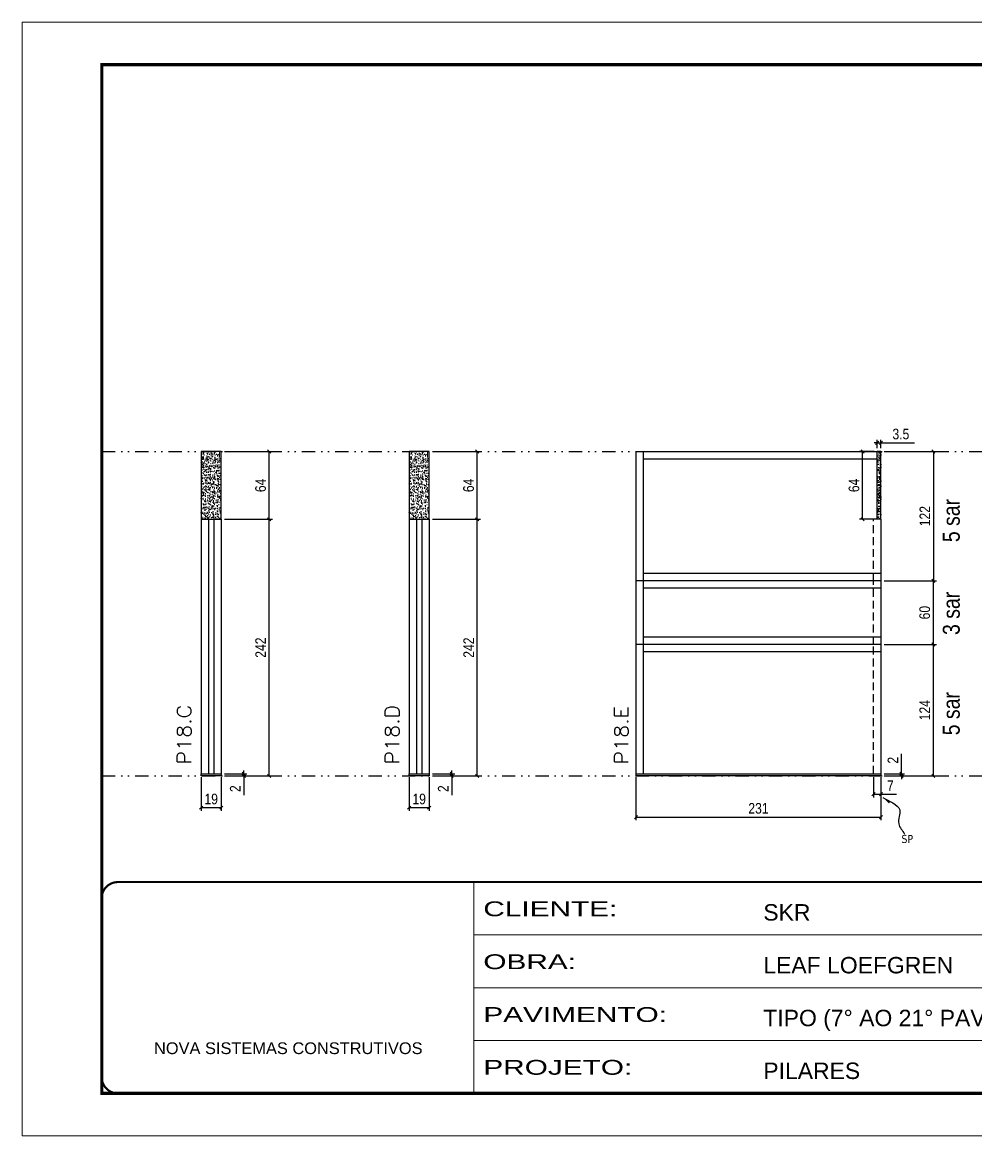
# Model space of a CAD drawing. Extents: x 14400 to 27878, y -21631 to 6985.
# Drawn here: x 14413 to 15312, y -3254 to -2204 of the extents above; entities that cross this region are included whole.
import ezdxf

# ---------------------------------------------------------------- set-up
doc = ezdxf.new("R2010")
doc.units = 0
for name, pattern in [('CONTINUO', [0]), ('DASHED', [0.75, 0.5, -0.25]), ('DIVIDE2', [0.625, 0.25, -0.125, 0, -0.125, 0, -0.125]), ('HIDDEN', [0.375, 0.25, -0.125])]:
    doc.linetypes.add(name, pattern=pattern)
for name, color, linetype in [('COTA', 241, 'Continuous'), ('NOMENCLATURA', 7, 'Continuous'), ('Nível', 160, 'Continuous'), ('Painéis', 200, 'Continuous'), ('SARR_2.2x7', 40, 'Continuous'), ('Sarrafo de Pressão', 42, 'HIDDEN'), ('texto', 7, 'Continuous')]:
    doc.layers.add(name, color=color, linetype=linetype)
for name, color, linetype, lineweight in [('Folhas', 255, 'Continuous', 9), ('SARRAFO DE PRESSAO', 251, 'DASHED', 9), ('Texto Seção', 7, 'Continuous', 15)]:
    doc.layers.add(name, color=color, linetype=linetype, lineweight=lineweight)
doc.styles.add('ARIAL', font='arial.ttf')
doc.styles.add('ARIAL_NARROW', font='ARIALN.TTF', dxfattribs={"height": 0.2})
doc.styles.add('COTA TECNICA', font='techl___.ttf', dxfattribs={"height": 10})
doc.styles.add('COTA TECNICA-50', font='techl___.ttf', dxfattribs={"height": 10})
doc.styles.add('REGUA-120', font='ROMANS.shx', dxfattribs={"height": 15})
doc.styles.get("Standard").update_dxf_attribs({"font": 'arial.ttf'})
doc.styles.add('Tecnologia', font='')
doc.styles.get('Tecnologia').set_extended_font_data('Forgotten Futurist')
doc.dimstyles.new('COTA PAINEL-50', dxfattribs={"dimtxt": 10, "dimasz": 3, "dimexe": 3, "dimexo": 3, "dimgap": 3, "dimtad": 1, "dimdec": 1, "dimzin": 12, "dimdsep": 46, "dimtxsty": 'COTA TECNICA-50', "dimblk1": 'OBLIQUE', "dimblk2": 'OBLIQUE', "dimsah": 1, "dimcen": 0.9, "dimclrd": 4, "dimclre": 4, "dimclrt": 240, "dimadec": 1, "dimazin": 3, "dimtfac": 1, "dimtdec": 1, "dimtmove": 0, "dimatfit": 3, "dimfxl": 1, "dimtolj": 1, "dimtzin": 12, "dimarcsym": 0})
doc.dimstyles.new('PAINEL', dxfattribs={"dimtxt": 10, "dimasz": 3, "dimexe": 3, "dimexo": 3, "dimgap": 3, "dimtad": 1, "dimdec": 1, "dimzin": 12, "dimdsep": 46, "dimtxsty": 'COTA TECNICA', "dimblk1": 'OBLIQUE', "dimblk2": 'OBLIQUE', "dimsah": 1, "dimcen": 0.9, "dimclrd": 4, "dimclre": 4, "dimclrt": 240, "dimadec": 1, "dimazin": 3, "dimtfac": 1, "dimtdec": 1, "dimtmove": 0, "dimatfit": 3, "dimfxl": 1, "dimtolj": 1, "dimtzin": 12, "dimarcsym": 0})
doc.dimstyles.get("Standard").update_dxf_attribs({"dimtxt": 0.18, "dimasz": 0.18, "dimexe": 0.18, "dimexo": 0.0625, "dimgap": 0.09, "dimtad": 0, "dimtih": 1, "dimtoh": 1, "dimdec": 4, "dimzin": 0, "dimdsep": 46, "dimtxsty": 'Standard', "dimcen": 0.09, "dimadec": 0, "dimazin": 0, "dimtfac": 1, "dimtdec": 4, "dimtofl": 0, "dimtmove": 0, "dimatfit": 3, "dimfxl": 1, "dimtolj": 1, "dimtzin": 0, "dimarcsym": 0})

# ---------------------------------------------------------------- blocks, each defined once
blk = doc.blocks.new('9999999999')
at = {"color": 30, "linetype": 'CONTINUO'}
for p, q in [((98564.6, 34230.2), (98564.6, 34429.4)), ((98564.6, 34379.6), (99584, 34379.6)), ((98564.6, 34329.8), (99488, 34329.8)), ((98564.6, 34280), (99488, 34280))]:
    blk.add_line(p, q, dxfattribs=at)
at = {"color": 30, "linetype": 'CONTINUO', "const_width": 2}
blk.add_lwpolyline([(99584, 34230.2), (99584, 34414.4, 0.414214), (99569, 34429.4), (98229, 34429.4, 0.414214), (98214, 34414.4), (98214, 34245.2, 0.414214), (98229, 34230.2), (99584, 34230.2)], format="xyb", dxfattribs=at)
at = {"layer": 'Folhas'}
blk.add_lwpolyline([(98139, 34190.2), (99624, 34190.2), (99624, 35240.2), (98139, 35240.2)], close=True, dxfattribs=at)
at = {"layer": 'Folhas', "color": 30, "const_width": 3}
blk.add_lwpolyline([(98214, 34230.2), (99584, 34230.2), (99584, 35200.2), (98214, 35200.2)], close=True, dxfattribs=at)
at = {"color": 7, "linetype": 'Continuous', "ltscale": 5, "style": 'ARIAL'}
for s, height, p in [('SKR', 15.48, (98837.7, 34393.1)), ('LEAF LOEFGREN', 15.483, (98837.7, 34343.3)), ('TIPO (7° AO 21° PAVIMENTO)', 15.483, (98837.7, 34293.5)), ('NOVA SISTEMAS CONSTRUTIVOS', 11.059, (98263.2, 34267.2)), ('PILARES', 15.48, (98837.7, 34243.7))]:
    blk.add_text(s, height=height, dxfattribs=at).set_placement(p)
at = {"layer": 'Folhas', "color": 7, "style": 'Tecnologia', "width": 1.5}
for s, p in [('CLIENTE:', (98573.7, 34397.2)), ('OBRA:', (98573.7, 34347.3)), ('PAVIMENTO:', (98573.7, 34297.5)), ('PROJETO:', (98573.7, 34247.7))]:
    blk.add_text(s, height=14, dxfattribs=at).set_placement(p)
blk = doc.blocks.new('_Oblique')
at = {"color": 0, "linetype": 'ByBlock', "lineweight": -2}
blk.add_line((-0.5, -0.5), (0.5, 0.5), dxfattribs=at)
blk = doc.blocks.new('*D1903')
at = {"layer": 'COTA', "color": 4, "lineweight": -2, "transparency": 16777216}
for p, q in [((14992.1, -2915.6), (14992.1, -2956.4)), ((15223.1, -2915.6), (15223.1, -2956.4)), ((14992.1, -2953.4), (15223.1, -2953.4))]:
    blk.add_line(p, q, dxfattribs=at)
at = {"layer": 'Defpoints', "color": 0, "transparency": 16777216}
for p in [(14992.1, -2912.6), (15223.1, -2912.6), (15223.1, -2953.4)]:
    blk.add_point(p, dxfattribs=at)
at = {"layer": 'COTA', "color": 4, "lineweight": -2, "transparency": 16777216, "xscale": 3, "yscale": 3, "zscale": 3, "rotation": 180}
blk.add_blockref('_Oblique', (14992.1, -2953.4), dxfattribs=at)
at = {"layer": 'COTA', "color": 4, "lineweight": -2, "transparency": 16777216, "xscale": 3, "yscale": 3, "zscale": 3}
blk.add_blockref('_Oblique', (15223.1, -2953.4), dxfattribs=at)
at = {"layer": 'COTA', "color": 240, "transparency": 16777216, "insert": (15107.6, -2945.2), "char_height": 10, "attachment_point": 5, "style": 'COTA TECNICA'}
blk.add_mtext('\\A1;231', dxfattribs=at)
blk = doc.blocks.new('*D1904')
at = {"layer": 'COTA', "color": 4, "lineweight": -2, "transparency": 16777216}
for p, q in [((15216.1, -2915.6), (15216.1, -2934.8)), ((15223.1, -2917.6), (15223.1, -2934.8)), ((15216.1, -2931.8), (15223.1, -2931.8)), ((15223.1, -2931.8), (15237.9, -2931.8))]:
    blk.add_line(p, q, dxfattribs=at)
at = {"layer": 'Defpoints', "color": 0, "transparency": 16777216}
for p in [(15216.1, -2912.6), (15223.1, -2914.6), (15223.1, -2931.8)]:
    blk.add_point(p, dxfattribs=at)
at = {"layer": 'COTA', "color": 4, "lineweight": -2, "transparency": 16777216, "xscale": 3, "yscale": 3, "zscale": 3, "rotation": 180}
blk.add_blockref('_Oblique', (15216.1, -2931.8), dxfattribs=at)
at = {"layer": 'COTA', "color": 4, "lineweight": -2, "transparency": 16777216, "xscale": 3, "yscale": 3, "zscale": 3}
blk.add_blockref('_Oblique', (15223.1, -2931.8), dxfattribs=at)
at = {"layer": 'COTA', "color": 240, "transparency": 16777216, "insert": (15232, -2923.8), "char_height": 10, "attachment_point": 5, "style": 'COTA TECNICA-50'}
blk.add_mtext('\\A1;7', dxfattribs=at)
blk = doc.blocks.new('*D1905')
at = {"layer": 'COTA', "color": 4, "lineweight": -2, "transparency": 16777216}
for p, q in [((15242.4, -2912.6), (15242.4, -2893.8)), ((15226.1, -2912.6), (15245.4, -2912.6)), ((15226.1, -2914.6), (15245.4, -2914.6)), ((15242.4, -2914.6), (15242.4, -2912.6)), ((15242.4, -2914.6), (15242.4, -2917.6))]:
    blk.add_line(p, q, dxfattribs=at)
at = {"layer": 'Defpoints', "color": 0, "transparency": 16777216}
for p in [(15223.1, -2912.6), (15223.1, -2914.6), (15242.4, -2914.6)]:
    blk.add_point(p, dxfattribs=at)
at = {"layer": 'COTA', "color": 4, "lineweight": -2, "transparency": 16777216, "xscale": 3, "yscale": 3, "zscale": 3}
for p, rotation in [((15242.4, -2912.6), 270), ((15242.4, -2914.6), 90)]:
    blk.add_blockref('_Oblique', p, dxfattribs=dict(at, rotation=rotation))
at = {"layer": 'COTA', "color": 240, "transparency": 16777216, "insert": (15234.4, -2899.8), "char_height": 10, "attachment_point": 5, "rotation": 90, "style": 'COTA TECNICA-50'}
blk.add_mtext('\\A1;2', dxfattribs=at)
blk = doc.blocks.new('*D1906')
at = {"layer": 'COTA', "color": 4, "lineweight": -2, "transparency": 16777216}
for p, q in [((15226.1, -2790.6), (15275.5, -2790.6)), ((15272.5, -2914.6), (15272.5, -2790.6)), ((15226.1, -2914.6), (15275.5, -2914.6))]:
    blk.add_line(p, q, dxfattribs=at)
at = {"layer": 'Defpoints', "color": 0, "transparency": 16777216}
for p in [(15223.1, -2790.6), (15272.5, -2790.6), (15223.1, -2914.6)]:
    blk.add_point(p, dxfattribs=at)
at = {"layer": 'COTA', "color": 4, "lineweight": -2, "transparency": 16777216, "xscale": 3, "yscale": 3, "zscale": 3}
for p, rotation in [((15272.5, -2790.6), 90), ((15272.5, -2914.6), 270)]:
    blk.add_blockref('_Oblique', p, dxfattribs=dict(at, rotation=rotation))
at = {"layer": 'COTA', "color": 240, "transparency": 16777216, "insert": (15264.4, -2852.6), "char_height": 10, "attachment_point": 5, "rotation": 90, "style": 'COTA TECNICA'}
blk.add_mtext('\\A1;124', dxfattribs=at)
blk = doc.blocks.new('*D1908')
at = {"layer": 'COTA', "color": 4, "lineweight": -2, "transparency": 16777216}
for p, q in [((15226.1, -2730.6), (15275.5, -2730.6)), ((15272.5, -2790.6), (15272.5, -2730.6)), ((15226.1, -2790.6), (15275.5, -2790.6))]:
    blk.add_line(p, q, dxfattribs=at)
at = {"layer": 'Defpoints', "color": 0, "transparency": 16777216}
for p in [(15223.1, -2730.6), (15272.5, -2730.6), (15223.1, -2790.6)]:
    blk.add_point(p, dxfattribs=at)
at = {"layer": 'COTA', "color": 4, "lineweight": -2, "transparency": 16777216, "xscale": 3, "yscale": 3, "zscale": 3}
for p, rotation in [((15272.5, -2730.6), 90), ((15272.5, -2790.6), 270)]:
    blk.add_blockref('_Oblique', p, dxfattribs=dict(at, rotation=rotation))
at = {"layer": 'COTA', "color": 240, "transparency": 16777216, "insert": (15264.4, -2760.6), "char_height": 10, "attachment_point": 5, "rotation": 90, "style": 'COTA TECNICA'}
blk.add_mtext('\\A1;60', dxfattribs=at)
blk = doc.blocks.new('*D1925')
at = {"layer": 'COTA', "color": 4, "lineweight": -2, "transparency": 16777216}
for p, q in [((14582.1, -2915.6), (14582.1, -2947.5)), ((14601.1, -2915.6), (14601.1, -2947.5)), ((14582.1, -2944.5), (14601.1, -2944.5))]:
    blk.add_line(p, q, dxfattribs=at)
at = {"layer": 'Defpoints', "color": 0, "transparency": 16777216}
for p in [(14582.1, -2912.6), (14601.1, -2912.6), (14601.1, -2944.5)]:
    blk.add_point(p, dxfattribs=at)
at = {"layer": 'COTA', "color": 4, "lineweight": -2, "transparency": 16777216, "xscale": 3, "yscale": 3, "zscale": 3, "rotation": 180}
blk.add_blockref('_Oblique', (14582.1, -2944.5), dxfattribs=at)
at = {"layer": 'COTA', "color": 4, "lineweight": -2, "transparency": 16777216, "xscale": 3, "yscale": 3, "zscale": 3}
blk.add_blockref('_Oblique', (14601.1, -2944.5), dxfattribs=at)
at = {"layer": 'COTA', "color": 240, "transparency": 16777216, "insert": (14591.6, -2936.4), "char_height": 10, "attachment_point": 5, "style": 'COTA TECNICA'}
blk.add_mtext('\\A1;19', dxfattribs=at)
blk = doc.blocks.new('*D1926')
at = {"layer": 'COTA', "color": 4, "lineweight": -2, "transparency": 16777216}
for p, q in [((14604.1, -2912.6), (14625.3, -2912.6)), ((14604.1, -2914.6), (14625.3, -2914.6)), ((14622.3, -2912.6), (14622.3, -2909.6)), ((14622.3, -2912.6), (14622.3, -2914.6)), ((14622.3, -2914.6), (14622.3, -2932.7))]:
    blk.add_line(p, q, dxfattribs=at)
at = {"layer": 'Defpoints', "color": 0, "transparency": 16777216}
for p in [(14601.1, -2912.6), (14601.1, -2914.6), (14622.3, -2912.6)]:
    blk.add_point(p, dxfattribs=at)
at = {"layer": 'COTA', "color": 4, "lineweight": -2, "transparency": 16777216, "xscale": 3, "yscale": 3, "zscale": 3}
for p, rotation in [((14622.3, -2912.6), 270), ((14622.3, -2914.6), 90)]:
    blk.add_blockref('_Oblique', p, dxfattribs=dict(at, rotation=rotation))
at = {"layer": 'COTA', "color": 240, "transparency": 16777216, "insert": (14614.3, -2926.6), "char_height": 10, "attachment_point": 5, "rotation": 90, "style": 'COTA TECNICA-50'}
blk.add_mtext('\\A1;2', dxfattribs=at)
blk = doc.blocks.new('*D1927')
at = {"layer": 'COTA', "color": 4, "lineweight": -2, "transparency": 16777216}
for p, q in [((14604.1, -2672.6), (14649.3, -2672.6)), ((14646.3, -2914.6), (14646.3, -2672.6)), ((14604.1, -2914.6), (14649.3, -2914.6))]:
    blk.add_line(p, q, dxfattribs=at)
at = {"layer": 'Defpoints', "color": 0, "transparency": 16777216}
for p in [(14601.1, -2672.6), (14646.3, -2672.6), (14601.1, -2914.6)]:
    blk.add_point(p, dxfattribs=at)
at = {"layer": 'COTA', "color": 4, "lineweight": -2, "transparency": 16777216, "xscale": 3, "yscale": 3, "zscale": 3}
for p, rotation in [((14646.3, -2672.6), 90), ((14646.3, -2914.6), 270)]:
    blk.add_blockref('_Oblique', p, dxfattribs=dict(at, rotation=rotation))
at = {"layer": 'COTA', "color": 240, "transparency": 16777216, "insert": (14638.2, -2793.6), "char_height": 10, "attachment_point": 5, "rotation": 90, "style": 'COTA TECNICA-50'}
blk.add_mtext('\\A1;242', dxfattribs=at)
blk = doc.blocks.new('*D1928')
at = {"layer": 'COTA', "color": 4, "lineweight": -2, "transparency": 16777216}
for p, q in [((14604.1, -2608.6), (14649.3, -2608.6)), ((14646.3, -2672.6), (14646.3, -2608.6)), ((14604.1, -2672.6), (14649.3, -2672.6))]:
    blk.add_line(p, q, dxfattribs=at)
at = {"layer": 'Defpoints', "color": 0, "transparency": 16777216}
for p in [(14601.1, -2608.6), (14646.3, -2608.6), (14601.1, -2672.6)]:
    blk.add_point(p, dxfattribs=at)
at = {"layer": 'COTA', "color": 4, "lineweight": -2, "transparency": 16777216, "xscale": 3, "yscale": 3, "zscale": 3}
for p, rotation in [((14646.3, -2608.6), 90), ((14646.3, -2672.6), 270)]:
    blk.add_blockref('_Oblique', p, dxfattribs=dict(at, rotation=rotation))
at = {"layer": 'COTA', "color": 240, "transparency": 16777216, "insert": (14638.2, -2640.6), "char_height": 10, "attachment_point": 5, "rotation": 90, "style": 'COTA TECNICA'}
blk.add_mtext('\\A1;64', dxfattribs=at)
blk = doc.blocks.new('*D1929')
at = {"layer": 'COTA', "color": 4, "lineweight": -2, "transparency": 16777216}
for p, q in [((14778.2, -2915.6), (14778.2, -2947.5)), ((14797.2, -2915.6), (14797.2, -2947.5)), ((14778.2, -2944.5), (14797.2, -2944.5))]:
    blk.add_line(p, q, dxfattribs=at)
at = {"layer": 'Defpoints', "color": 0, "transparency": 16777216}
for p in [(14778.2, -2912.6), (14797.2, -2912.6), (14797.2, -2944.5)]:
    blk.add_point(p, dxfattribs=at)
at = {"layer": 'COTA', "color": 4, "lineweight": -2, "transparency": 16777216, "xscale": 3, "yscale": 3, "zscale": 3, "rotation": 180}
blk.add_blockref('_Oblique', (14778.2, -2944.5), dxfattribs=at)
at = {"layer": 'COTA', "color": 4, "lineweight": -2, "transparency": 16777216, "xscale": 3, "yscale": 3, "zscale": 3}
blk.add_blockref('_Oblique', (14797.2, -2944.5), dxfattribs=at)
at = {"layer": 'COTA', "color": 240, "transparency": 16777216, "insert": (14787.7, -2936.4), "char_height": 10, "attachment_point": 5, "style": 'COTA TECNICA'}
blk.add_mtext('\\A1;19', dxfattribs=at)
blk = doc.blocks.new('*D1930')
at = {"layer": 'COTA', "color": 4, "lineweight": -2, "transparency": 16777216}
for p, q in [((14800.2, -2912.6), (14821.4, -2912.6)), ((14800.2, -2914.6), (14821.4, -2914.6)), ((14818.4, -2912.6), (14818.4, -2909.6)), ((14818.4, -2912.6), (14818.4, -2914.6)), ((14818.4, -2914.6), (14818.4, -2932.7))]:
    blk.add_line(p, q, dxfattribs=at)
at = {"layer": 'Defpoints', "color": 0, "transparency": 16777216}
for p in [(14797.2, -2912.6), (14797.2, -2914.6), (14818.4, -2912.6)]:
    blk.add_point(p, dxfattribs=at)
at = {"layer": 'COTA', "color": 4, "lineweight": -2, "transparency": 16777216, "xscale": 3, "yscale": 3, "zscale": 3}
for p, rotation in [((14818.4, -2912.6), 270), ((14818.4, -2914.6), 90)]:
    blk.add_blockref('_Oblique', p, dxfattribs=dict(at, rotation=rotation))
at = {"layer": 'COTA', "color": 240, "transparency": 16777216, "insert": (14810.4, -2926.6), "char_height": 10, "attachment_point": 5, "rotation": 90, "style": 'COTA TECNICA-50'}
blk.add_mtext('\\A1;2', dxfattribs=at)
blk = doc.blocks.new('*D1931')
at = {"layer": 'COTA', "color": 4, "lineweight": -2, "transparency": 16777216}
for p, q in [((14800.2, -2672.6), (14845.4, -2672.6)), ((14842.4, -2914.6), (14842.4, -2672.6)), ((14800.2, -2914.6), (14845.4, -2914.6))]:
    blk.add_line(p, q, dxfattribs=at)
at = {"layer": 'Defpoints', "color": 0, "transparency": 16777216}
for p in [(14797.2, -2672.6), (14842.4, -2672.6), (14797.2, -2914.6)]:
    blk.add_point(p, dxfattribs=at)
at = {"layer": 'COTA', "color": 4, "lineweight": -2, "transparency": 16777216, "xscale": 3, "yscale": 3, "zscale": 3}
for p, rotation in [((14842.4, -2672.6), 90), ((14842.4, -2914.6), 270)]:
    blk.add_blockref('_Oblique', p, dxfattribs=dict(at, rotation=rotation))
at = {"layer": 'COTA', "color": 240, "transparency": 16777216, "insert": (14834.4, -2793.6), "char_height": 10, "attachment_point": 5, "rotation": 90, "style": 'COTA TECNICA-50'}
blk.add_mtext('\\A1;242', dxfattribs=at)
blk = doc.blocks.new('*D1932')
at = {"layer": 'COTA', "color": 4, "lineweight": -2, "transparency": 16777216}
for p, q in [((14800.2, -2608.6), (14845.4, -2608.6)), ((14842.4, -2672.6), (14842.4, -2608.6)), ((14800.2, -2672.6), (14845.4, -2672.6))]:
    blk.add_line(p, q, dxfattribs=at)
at = {"layer": 'Defpoints', "color": 0, "transparency": 16777216}
for p in [(14797.2, -2608.6), (14842.4, -2608.6), (14797.2, -2672.6)]:
    blk.add_point(p, dxfattribs=at)
at = {"layer": 'COTA', "color": 4, "lineweight": -2, "transparency": 16777216, "xscale": 3, "yscale": 3, "zscale": 3}
for p, rotation in [((14842.4, -2608.6), 90), ((14842.4, -2672.6), 270)]:
    blk.add_blockref('_Oblique', p, dxfattribs=dict(at, rotation=rotation))
at = {"layer": 'COTA', "color": 240, "transparency": 16777216, "insert": (14834.3, -2640.6), "char_height": 10, "attachment_point": 5, "rotation": 90, "style": 'COTA TECNICA'}
blk.add_mtext('\\A1;64', dxfattribs=at)
blk = doc.blocks.new('*D1933')
at = {"layer": 'COTA', "color": 4, "lineweight": -2, "transparency": 16777216}
for p, q in [((15226.1, -2608.6), (15275.5, -2608.6)), ((15272.5, -2608.6), (15272.5, -2730.6)), ((15226.1, -2730.6), (15275.5, -2730.6))]:
    blk.add_line(p, q, dxfattribs=at)
at = {"layer": 'Defpoints', "color": 0, "transparency": 16777216}
for p in [(15223.1, -2608.6), (15223.1, -2730.6), (15272.5, -2730.6)]:
    blk.add_point(p, dxfattribs=at)
at = {"layer": 'COTA', "color": 4, "lineweight": -2, "transparency": 16777216, "xscale": 3, "yscale": 3, "zscale": 3}
for p, rotation in [((15272.5, -2608.6), 90), ((15272.5, -2730.6), 270)]:
    blk.add_blockref('_Oblique', p, dxfattribs=dict(at, rotation=rotation))
at = {"layer": 'COTA', "color": 240, "transparency": 16777216, "insert": (15264.5, -2669.6), "char_height": 10, "attachment_point": 5, "rotation": 90, "style": 'COTA TECNICA'}
blk.add_mtext('\\A1;122', dxfattribs=at)
blk = doc.blocks.new('*D1934')
at = {"layer": 'COTA', "color": 4, "lineweight": -2, "transparency": 16777216}
for p, q in [((15219.6, -2600.5), (15216.6, -2600.5)), ((15219.6, -2605.6), (15219.6, -2597.5)), ((15219.6, -2600.5), (15223.1, -2600.5)), ((15223.1, -2605.6), (15223.1, -2597.5)), ((15223.1, -2600.5), (15254.8, -2600.5))]:
    blk.add_line(p, q, dxfattribs=at)
at = {"layer": 'Defpoints', "color": 0, "transparency": 16777216}
for p in [(15223.1, -2600.5), (15219.6, -2608.6), (15223.1, -2608.6)]:
    blk.add_point(p, dxfattribs=at)
at = {"layer": 'COTA', "color": 4, "lineweight": -2, "transparency": 16777216, "xscale": 3, "yscale": 3, "zscale": 3}
blk.add_blockref('_Oblique', (15219.6, -2600.5), dxfattribs=at)
at = {"layer": 'COTA', "color": 4, "lineweight": -2, "transparency": 16777216, "xscale": 3, "yscale": 3, "zscale": 3, "rotation": 180}
blk.add_blockref('_Oblique', (15223.1, -2600.5), dxfattribs=at)
at = {"layer": 'COTA', "color": 240, "transparency": 16777216, "insert": (15241.9, -2592.2), "char_height": 10, "attachment_point": 5, "style": 'COTA TECNICA'}
blk.add_mtext('\\A1;3.5', dxfattribs=at)
blk = doc.blocks.new('*D1935')
at = {"layer": 'COTA', "color": 4, "lineweight": -2, "transparency": 16777216}
for p, q in [((15216.6, -2608.6), (15202.8, -2608.6)), ((15205.8, -2672.6), (15205.8, -2608.6)), ((15216.6, -2672.6), (15202.8, -2672.6))]:
    blk.add_line(p, q, dxfattribs=at)
at = {"layer": 'Defpoints', "color": 0, "transparency": 16777216}
for p in [(15205.8, -2608.6), (15219.6, -2608.6), (15219.6, -2672.6)]:
    blk.add_point(p, dxfattribs=at)
at = {"layer": 'COTA', "color": 4, "lineweight": -2, "transparency": 16777216, "xscale": 3, "yscale": 3, "zscale": 3}
for p, rotation in [((15205.8, -2608.6), 90), ((15205.8, -2672.6), 270)]:
    blk.add_blockref('_Oblique', p, dxfattribs=dict(at, rotation=rotation))
at = {"layer": 'COTA', "color": 240, "transparency": 16777216, "insert": (15197.7, -2640.6), "char_height": 10, "attachment_point": 5, "rotation": 90, "style": 'COTA TECNICA'}
blk.add_mtext('\\A1;64', dxfattribs=at)

msp = doc.modelspace()

# ---------------------------------------------------------------- hatches: boundary and pattern name
at = {"layer": 'COTA'}
h = msp.add_hatch(dxfattribs=at)
h.set_pattern_fill('AR-CONC', color=256, scale=0.03)
h.set_pattern_definition([(50, (-870.376, -5797.8755), (5.4655401, -0.4781726), [0.5715, -6.2865]), (355, (-870.376, -5797.8755), (-1.0573026, 5.7317054), [0.4572, -5.0292175]), (100.451445, (-869.9205, -5797.9154), (4.4082374, 5.2535326), [0.4857003, -5.3427073]), (46.1842, (-870.376, -5796.3515), (8.1323712, -1.2612698), [0.85725, -9.42975]), (96.63556, (-869.698, -5796.457), (7.122124, 7.4227837), [0.7285507, -8.0140682]), (351.18415, (-870.376, -5796.3515), (7.122124, 7.4227837), [0.685799, -7.543792]), (21, (-869.614, -5796.7325), (4.5484317, -3.067956), [0.5715, -6.2865]), (326, (-869.614, -5796.7325), (1.8540609, 5.525639), [0.4572, -5.0292]), (71.451445, (-869.235, -5796.988), (6.4024926, 2.457683), [0.4857003, -5.3426981]), (37.5, (-870.376, -5797.8755), (0.0926581, 2.53665117), [0, -4.96824, 0, -5.1054, 0, -5.04825]), (7.5, (-870.376, -5797.8755), (2.00458988, 3.00541724), [0, -2.91084, 0, -4.85394, 0, -1.92405]), (327.5, (-872.0752, -5797.8755), (4.06771786, -0.17186232), [0, -1.905, 0, -5.9436, 0, -7.8867]), (317.5, (-872.8372, -5797.8755), (4.44387544, 0.7627947), [0, -2.4765, 0, -3.94716, 0, -5.6007])])
h.paths.add_polyline_path([(14582.058, -2672.59), (14601.058, -2672.59), (14601.058, -2608.59), (14582.058, -2608.59)])
h = msp.add_hatch(dxfattribs=at)
h.set_pattern_fill('AR-CONC', color=256, scale=0.03)
h.set_pattern_definition([(50, (-674.2, -5797.8755), (5.4655401, -0.4781726), [0.5715, -6.2865]), (355, (-674.2, -5797.8755), (-1.0573026, 5.7317054), [0.4572, -5.0292175]), (100.451445, (-673.7447, -5797.9154), (4.4082374, 5.2535326), [0.4857003, -5.3427073]), (46.1842, (-674.2, -5796.3515), (8.1323712, -1.2612698), [0.85725, -9.42975]), (96.63556, (-673.5224, -5796.457), (7.122124, 7.4227837), [0.7285507, -8.0140682]), (351.18415, (-674.2, -5796.3515), (7.122124, 7.4227837), [0.685799, -7.543792]), (21, (-673.438, -5796.7325), (4.5484317, -3.067956), [0.5715, -6.2865]), (326, (-673.438, -5796.7325), (1.8540609, 5.525639), [0.4572, -5.0292]), (71.451445, (-673.059, -5796.988), (6.4024926, 2.457683), [0.4857003, -5.3426981]), (37.5, (-674.2001, -5797.8755), (0.0926581, 2.53665117), [0, -4.96824, 0, -5.1054, 0, -5.04825]), (7.5, (-674.2001, -5797.8755), (2.00458988, 3.00541724), [0, -2.91084, 0, -4.85394, 0, -1.92405]), (327.5, (-675.8994, -5797.8755), (4.06771786, -0.17186232), [0, -1.905, 0, -5.9436, 0, -7.8867]), (317.5, (-676.6614, -5797.8755), (4.44387544, 0.7627947), [0, -2.4765, 0, -3.94716, 0, -5.6007])])
h.paths.add_polyline_path([(14778.234, -2672.59), (14797.234, -2672.59), (14797.234, -2608.59), (14778.234, -2608.59)])
h = msp.add_hatch(dxfattribs=at)
h.set_pattern_fill('AR-CONC', color=256, scale=0.03)
h.paths.add_polyline_path([(15219.647, -2608.59), (15219.647, -2672.59), (15223.147, -2672.59), (15223.147, -2608.59)])

# ---------------------------------------------------------------- linework, layer by layer
for p, q in [((15223.147, -2608.59), (15219.647, -2608.59)), ((15223.147, -2672.59), (15223.147, -2608.59)), ((15219.647, -2672.59), (15216.147, -2672.59))]:
    msp.add_line(p, q, dxfattribs=at)
for points in [[(14582.058, -2672.59), (14601.058, -2672.59), (14601.058, -2608.59), (14582.058, -2608.59)], [(14778.234, -2672.59), (14797.234, -2672.59), (14797.234, -2608.59), (14778.234, -2608.59)]]:
    msp.add_lwpolyline(points, close=True, dxfattribs=at)
at = {"layer": 'Nível', "color": 4, "linetype": 'DIVIDE2', "ltscale": 50}
for p, q in [((14488.467, -2608.59), (15858.467, -2608.59)), ((14488.467, -2914.59), (15858.467, -2914.59))]:
    msp.add_line(p, q, dxfattribs=at)
at = {"layer": 'Painéis'}
for p, q in [((14992.147, -2912.59), (14992.147, -2608.59)), ((14992.147, -2608.59), (15219.647, -2608.59)), ((15219.647, -2672.59), (15219.647, -2608.59)), ((14582.058, -2672.59), (14582.058, -2912.59)), ((14582.058, -2672.59), (14601.058, -2672.59)), ((14601.058, -2672.59), (14601.058, -2912.59)), ((14778.234, -2672.59), (14778.234, -2912.59)), ((14778.234, -2672.59), (14797.234, -2672.59)), ((14797.234, -2672.59), (14797.234, -2912.59)), ((15223.147, -2672.59), (15219.647, -2672.59)), ((15223.147, -2672.59), (15223.147, -2912.59)), ((15223.147, -2730.59), (14992.147, -2730.59)), ((15223.147, -2790.59), (14992.147, -2790.59)), ((14582.058, -2912.59), (14601.058, -2912.59)), ((14582.058, -2914.59), (14582.058, -2912.59)), ((14601.058, -2914.59), (14582.058, -2914.59)), ((14601.058, -2912.59), (14601.058, -2914.59)), ((14778.234, -2912.59), (14797.234, -2912.59)), ((14778.234, -2914.59), (14778.234, -2912.59)), ((14797.234, -2914.59), (14778.234, -2914.59)), ((14797.234, -2912.59), (14797.234, -2914.59))]:
    msp.add_line(p, q, dxfattribs=at)
msp.add_lwpolyline([(14992.147, -2912.59), (15223.147, -2912.59), (15223.147, -2914.59), (14992.147, -2914.59)], close=True, dxfattribs=at)
at = {"layer": 'SARR_2.2x7'}
for p, q in [((14999.147, -2672.59), (14999.147, -2608.59)), ((14999.147, -2615.59), (15219.647, -2615.59)), ((14589.058, -2672.59), (14589.058, -2912.59)), ((14594.058, -2672.59), (14594.058, -2912.59)), ((14785.234, -2672.59), (14785.234, -2912.59)), ((14790.234, -2672.59), (14790.234, -2912.59)), ((14999.147, -2790.59), (14999.147, -2672.59)), ((15223.147, -2723.59), (14999.147, -2723.59)), ((15223.147, -2737.59), (14999.147, -2737.59)), ((15223.147, -2783.59), (14999.147, -2783.59)), ((14999.147, -2912.59), (14999.147, -2790.59)), ((15223.147, -2797.59), (14999.147, -2797.59))]:
    msp.add_line(p, q, dxfattribs=at)
at = {"layer": 'Sarrafo de Pressão', "ltscale": 30}
for p, q in [((15216.147, -2730.59), (15216.147, -2672.59)), ((15216.147, -2790.59), (15216.147, -2730.59)), ((15216.147, -2912.59), (15216.147, -2790.59))]:
    msp.add_line(p, q, dxfattribs=at)

# ---------------------------------------------------------------- block references
at = {"layer": 'SARRAFO DE PRESSAO', "color": 6, "linetype": 'ByBlock'}
msp.add_blockref('9999999999', (-83725.511, -37444.079), dxfattribs=at)

# ---------------------------------------------------------------- texts
at = {"layer": 'NOMENCLATURA', "style": 'ARIAL_NARROW'}
for s, p in [('5 sar', (15297.39, -2694.072)), ('3 sar', (15297.39, -2781.676)), ('5 sar', (15297.39, -2876.267))]:
    msp.add_text(s, height=16, rotation=90, dxfattribs=at).set_placement(p)
at = {"layer": 'texto', "color": 0, "insert": (15247.924, -2974.082), "char_height": 7.5, "attachment_point": 5}
msp.add_mtext('{\\fTahoma|b0|i0|c0|p34;\\C4;SP}', dxfattribs=at)
at = {"layer": 'Texto Seção', "style": 'REGUA-120', "width": 1.1}
for s, p in [('P18.C', (14572.608, -2903.827)), ('P18.D', (14768.783, -2903.827)), ('P18.E', (14984.898, -2903.827))]:
    msp.add_text(s, height=13, rotation=90, dxfattribs=at).set_placement(p)

# ---------------------------------------------------------------- dimensions: what is measured, and where the dimension line sits
at = {"layer": 'COTA'}
for base, p1, p2, dimstyle, picture, middle in [((15223.147, -2600.465), (15219.647, -2608.59), (15223.147, -2608.59), 'PAINEL', '*D1934', (15241.95, -2592.245)), ((15223.147, -2931.832), (15216.147, -2912.59), (15223.147, -2914.59), 'COTA PAINEL-50', '*D1904', (15232.013, -2923.759))]:
    dim = msp.add_linear_dim(base=base, p1=p1, p2=p2, dimstyle=dimstyle, dxfattribs=at)
    dim.commit()
    dim.dimension.update_dxf_attribs({"geometry": picture, "text_midpoint": middle})
for base, p1, p2, dimstyle, picture, middle in [((14646.268, -2608.59), (14601.058, -2672.59), (14601.058, -2608.59), 'PAINEL', '*D1928', (14638.166, -2640.59)), ((14842.444, -2608.59), (14797.234, -2672.59), (14797.234, -2608.59), 'PAINEL', '*D1932', (14834.342, -2640.59)), ((15205.824, -2608.59), (15219.647, -2672.59), (15219.647, -2608.59), 'PAINEL', '*D1935', (15197.721, -2640.59)), ((15272.515, -2730.59), (15223.147, -2608.59), (15223.147, -2730.59), 'PAINEL', '*D1933', (15264.456, -2669.59)), ((14646.268, -2672.59), (14601.058, -2914.59), (14601.058, -2672.59), 'COTA PAINEL-50', '*D1927', (14638.195, -2793.59)), ((14842.444, -2672.59), (14797.234, -2914.59), (14797.234, -2672.59), 'COTA PAINEL-50', '*D1931', (14834.371, -2793.59)), ((15272.515, -2730.59), (15223.147, -2790.59), (15223.147, -2730.59), 'PAINEL', '*D1908', (15264.412, -2760.59)), ((15272.515, -2790.59), (15223.147, -2914.59), (15223.147, -2790.59), 'PAINEL', '*D1906', (15264.442, -2852.59))]:
    dim = msp.add_linear_dim(base=base, p1=p1, p2=p2, angle=90, dimstyle=dimstyle, dxfattribs=at)
    dim.commit()
    dim.dimension.update_dxf_attribs({"geometry": picture, "text_midpoint": middle})
for base, p1, p2, picture, middle in [((15242.406, -2914.59), (15223.147, -2912.59), (15223.147, -2914.59), '*D1905', (15242.406, -2899.844)), ((14622.251, -2912.59), (14601.058, -2914.59), (14601.058, -2912.59), '*D1926', (14622.251, -2926.646)), ((14818.427, -2912.59), (14797.234, -2914.59), (14797.234, -2912.59), '*D1930', (14818.427, -2926.646))]:
    dim = msp.add_linear_dim(base=base, p1=p1, p2=p2, angle=90, dimstyle='COTA PAINEL-50', dxfattribs=at)
    dim.commit()
    dim.dimension.update_dxf_attribs({"geometry": picture, "text_midpoint": middle, "dimtype": 160})
for base, p1, p2, picture, middle in [((14601.058, -2944.485), (14582.058, -2912.59), (14601.058, -2912.59), '*D1925', (14591.558, -2936.397)), ((14797.234, -2944.485), (14778.234, -2912.59), (14797.234, -2912.59), '*D1929', (14787.734, -2936.397)), ((15223.147, -2953.414), (14992.147, -2912.59), (15223.147, -2912.59), '*D1903', (15107.647, -2945.194))]:
    dim = msp.add_linear_dim(base=base, p1=p1, p2=p2, dimstyle='PAINEL', override={"dimarcsym": 2}, dxfattribs=at)
    dim.commit()
    dim.dimension.update_dxf_attribs({"geometry": picture, "text_midpoint": middle})

# ---------------------------------------------------------------- leaders
at = {"layer": 'COTA', "path_type": 1}
msp.add_leader([(15224.976, -2934.771), (15240.761, -2946.606), (15239.836, -2959.612), (15245.389, -2969.394)], dimstyle='Standard', override={"dimasz": 8}, dxfattribs=at)

doc.saveas('drawing.dxf')
